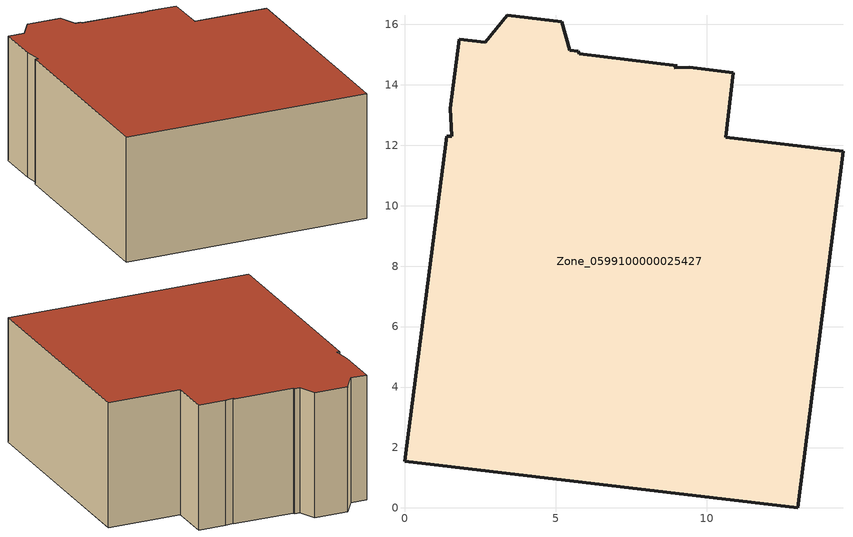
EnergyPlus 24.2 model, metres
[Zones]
Zone_0599100000025427
 floor ground (C_G): 8.93,14.56 9.42,14.58 10.88,14.4 10.62,12.27 14.5,11.8 13,0 0,1.55 1.4,12.3 1.56,12.29 1.52,13.23 1.81,15.51 2.68,15.4 3.4,16.3 5.19,16.08 5.47,15.14 5.75,15.11 5.79,15.02 9.02,14.63 z0
 wall outside (C_F): 13,0 14.5,11.8 10.62,12.27 10.88,14.4 9.42,14.58 8.93,14.56 9.02,14.63 5.79,15.02 5.75,15.11 5.47,15.14 5.19,16.08 3.4,16.3 2.68,15.4 1.81,15.51 1.52,13.23 1.56,12.29 1.4,12.3 0,1.55 13,0 z0:6.68
 roof outside (C_R): 9.02,14.63 5.79,15.02 5.75,15.11 5.47,15.14 5.19,16.08 3.4,16.3 2.68,15.4 1.81,15.51 1.52,13.23 1.56,12.29 1.4,12.3 0,1.55 13,0 14.5,11.8 10.62,12.27 10.88,14.4 9.42,14.58 8.93,14.56 z6.68
[BUILDING]
Pand.0599100000025427: North Axis=0; Terrain=City; Loads Convergence Tolerance Value=0.04; Temperature Convergence Tolerance Value=0.4; Solar Distribution=FullExterior; Maximum Number of Warmup Days=25; Minimum Number of Warmup Days=1
[Site:Location]
Rotterdam.The.Hague.AP_ZH_NLD Design_Conditions: Latitude=51.96; Longitude=4.45; Time Zone=1; Elevation=-4.5
[SITE:GROUNDTEMPERATURE:BUILDINGSURFACE]
18, 18, 18, 18, 18, 18, 18, 18, 18, 18, 18, 18
[MATERIAL] Thermal Absorptance=0.9; Solar Absorptance=0.7; Visible Absorptance=0.7
Name | Roughness | Thickness | Conductivity | Density | Specific Heat
G.D.1965 | MediumSmooth | 0.15 | 1 | 540 | 1210
F.D.1965 | Rough | 0.3 | 0.857143 | 1920 | 840
R.D.1965 | MediumRough | 0.2 | 0.08 | 1500 | 1000
[CONSTRUCTION]
C_G: G.D.1965
C_F: F.D.1965
C_R: R.D.1965
[ZONE]
Zone_0599100000025427: Type=1; Multiplier=1; Ceiling Height=Autocalculate; Volume=Autocalculate; Floor Area=autocalculate; Part of Total Floor Area=Yes
[ZONEINFILTRATION:DESIGNFLOWRATE]
Infil_Zone_0599100000025427: Zone or ZoneList or Space or SpaceList=Zone_0599100000025427; Schedule=AlwaysOn; Design Flow Rate Calculation Method=Flow/Area; Flow Rate per Floor Area=0.0042; Constant Term Coefficient=1; Temperature Term Coefficient=0; Velocity Term Coefficient=0; Velocity Squared Term Coefficient=0
[HVACTEMPLATE:ZONE:IDEALLOADSAIRSYSTEM]
Zone_0599100000025427: Maximum Heating Supply Air Temperature=50; Minimum Cooling Supply Air Temperature=13; Maximum Heating Supply Air Humidity Ratio=0.0156; Minimum Cooling Supply Air Humidity Ratio=0.0077; Heating Limit=NoLimit; Cooling Limit=NoLimit; Dehumidification Control Type=ConstantSensibleHeatRatio; Cooling Sensible Heat Ratio=0.7; Dehumidification Setpoint=60; Humidification Control Type=None; Humidification Setpoint=30; Outdoor Air Method=None; Outdoor Air Flow Rate per Person=0.00944; Outdoor Air Flow Rate per Zone Floor Area=0; Outdoor Air Flow Rate per Zone=0; Demand Controlled Ventilation Type=None; Outdoor Air Economizer Type=NoEconomizer; Heat Recovery Type=None; Sensible Heat Recovery Effectiveness=0.7; Latent Heat Recovery Effectiveness=0.65
[ZONECONTROL:THERMOSTAT]
ThermostatControl_Zone_0599100000025427: Zone or ZoneList=Zone_0599100000025427; Control Type Schedule=DualSetpointControlType; Control 1=Thermostat_Zone_0599100000025427; Temperature Difference Between Cutout And Setpoint=0
[THERMOSTATSETPOINT:DUALSETPOINT]
Thermostat_Zone_0599100000025427: Heating Setpoint Temperature Schedule=HeatingSetpoint_Zone_0599100000025427; Cooling Setpoint Temperature Schedule=CoolingSetpoint_Zone_0599100000025427
[SCHEDULE:COMPACT]
HeatingSetpoint_Zone_0599100000025427: Through: 12/31, For: AllDays, Until: 24:00, 21
CoolingSetpoint_Zone_0599100000025427: Through: 12/31, For: AllDays, Until: 24:00, 24
DualSetpointControlType: Through: 12/31, For: AllDays, Until: 24:00, 4
AlwaysOn: Through: 12/31, For: AllDays, Until: 24:00, 1
